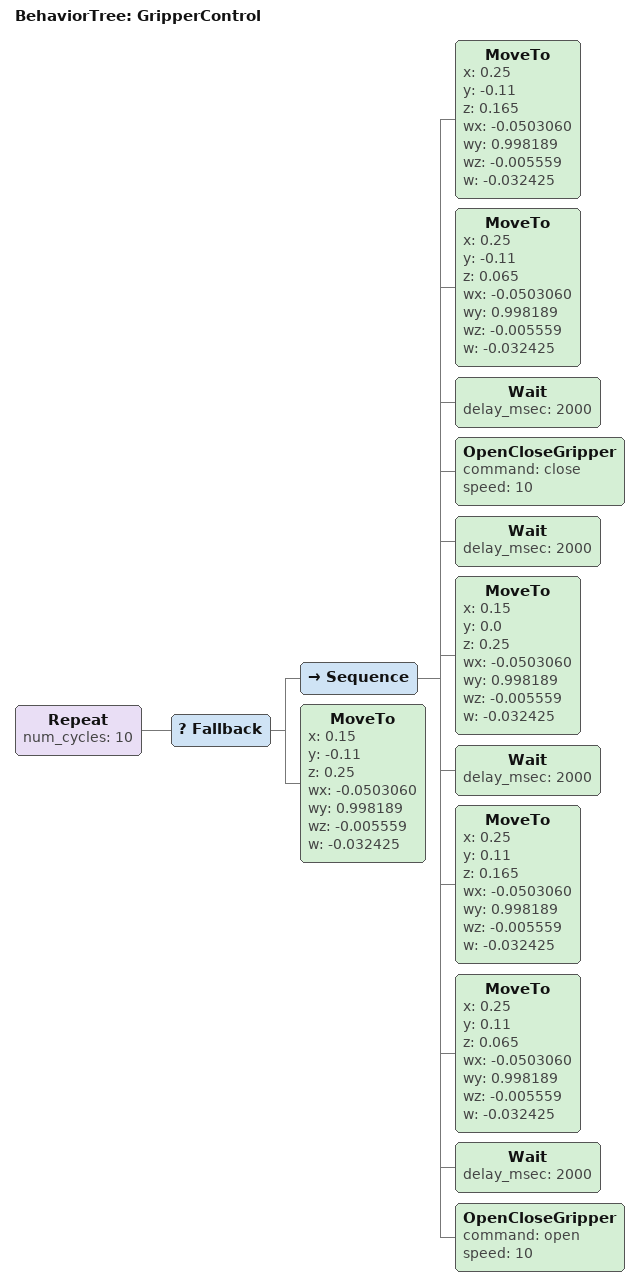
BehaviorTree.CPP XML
<root BTCPP_format="4">
    <BehaviorTree ID="GripperControl">
        <Repeat num_cycles="10">
            <Fallback>
                <Sequence>
                    <MoveTo x="0.25" y="-0.11" z="0.165" wx="-0.0503060" wy="0.998189" wz="-0.005559" w="-0.032425"/>
                    <MoveTo x="0.25" y="-0.11" z="0.065" wx="-0.0503060" wy="0.998189" wz="-0.005559" w="-0.032425"/>
                    <Wait delay_msec="2000"/>
                    <OpenCloseGripper command="close" speed="10"/>
                    <Wait delay_msec="2000"/>
                    <MoveTo x="0.15" y="0.0" z="0.25" wx="-0.0503060" wy="0.998189" wz="-0.005559" w="-0.032425"/>
                    <Wait delay_msec="2000"/>
                    <MoveTo x="0.25" y="0.11" z="0.165" wx="-0.0503060" wy="0.998189" wz="-0.005559" w="-0.032425"/>
                    <MoveTo x="0.25" y="0.11" z="0.065" wx="-0.0503060" wy="0.998189" wz="-0.005559" w="-0.032425"/>
                    <Wait delay_msec="2000"/>
                    <OpenCloseGripper command="open" speed="10"/>
                </Sequence>

                <!-- fallback: if the Sequence fails, go to this MoveTo -->
                <MoveTo x="0.15" y="-0.11" z="0.25" wx="-0.0503060" wy="0.998189" wz="-0.005559" w="-0.032425"/>
            </Fallback>
        </Repeat>
    </BehaviorTree>
</root>
